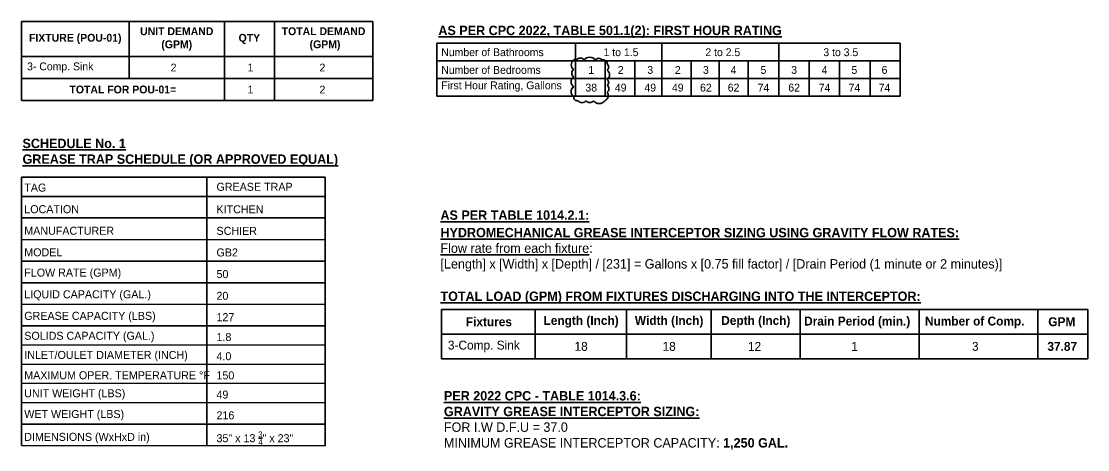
# Model space of a CAD drawing. Header units: inches. Extents: x 2025 to 34930, y -6955 to 4650.
# Drawn here: x 6709 to 7390, y -2578 to -2305 of the extents above; entities that cross this region are included whole.
import ezdxf

# ---------------------------------------------------------------- set-up
doc = ezdxf.new("R2010")
doc.units = ezdxf.units.IN
doc.header["$MEASUREMENT"] = 0
doc.layers.add('PDF-TEXT', color=7, linetype='Continuous', lineweight=35)
doc.styles.add('BOO', font='GOTHIC.TTF', dxfattribs={"height": 6})
doc.styles.add('Century Gothic_B', font='GOTHICB.TTF', dxfattribs={"height": 6.659722})
doc.styles.get("Standard").update_dxf_attribs({"font": 'arial.ttf'})

msp = doc.modelspace()

# ---------------------------------------------------------------- linework, layer by layer
at = {"layer": 'PDF-TEXT'}
for p, q in [((6709.45, -2305.07), (6933.81, -2305.07)), ((6709.45, -2305.07), (6709.45, -2355.57)), ((6778.28, -2305.07), (6778.28, -2341.55)), ((6839.06, -2305.07), (6839.06, -2355.57)), ((6871.02, -2305.07), (6871.02, -2355.57)), ((6933.81, -2305.07), (6933.81, -2355.57)), ((6974.68, -2318.88), (7270.73, -2318.88)), ((6974.68, -2318.88), (6974.68, -2352.79)), ((7063.35, -2318.88), (7063.35, -2352.79)), ((7118.37, -2318.88), (7118.37, -2352.79)), ((7193.1, -2318.88), (7193.1, -2352.79)), ((7270.73, -2318.88), (7270.73, -2352.79)), ((6709.45, -2327.53), (6933.81, -2327.53)), ((6974.68, -2330.23), (7270.73, -2330.23)), ((7082.27, -2330.23), (7082.27, -2352.79)), ((7101.19, -2330.23), (7101.19, -2352.79)), ((7137.24, -2330.23), (7137.24, -2352.79)), ((7155.07, -2330.23), (7155.07, -2352.79)), ((7173.63, -2330.23), (7173.63, -2352.79)), ((7212.62, -2330.23), (7212.62, -2352.79)), ((7231.83, -2330.23), (7231.83, -2352.79)), ((7251.48, -2330.23), (7251.48, -2352.79)), ((6709.45, -2341.55), (6933.81, -2341.55)), ((6974.68, -2341.51), (7270.73, -2341.51)), ((6709.45, -2355.57), (6933.81, -2355.57)), ((6974.68, -2352.79), (7270.73, -2352.79)), ((6709.45, -2404.38), (6709.45, -2575.63)), ((6709.45, -2404.38), (6903.42, -2404.5)), ((6827.88, -2404.45), (6827.88, -2575.94)), ((6903.42, -2404.45), (6903.41, -2575.78)), ((6709.45, -2416.71), (6903.42, -2416.84)), ((6709.45, -2430.46), (6903.42, -2430.46)), ((6709.45, -2444.22), (6903.42, -2444.35)), ((6709.45, -2457.97), (6903.41, -2457.97)), ((6709.45, -2471.73), (6903.41, -2471.85)), ((6709.45, -2485.48), (6903.41, -2485.6)), ((6977.76, -2488.82), (7390.37, -2488.82)), ((6977.76, -2488.82), (6977.76, -2520.25)), ((7037.5, -2488.82), (7037.5, -2520.25)), ((7095.96, -2488.82), (7095.96, -2520.25)), ((7150.02, -2488.82), (7150.02, -2520.25)), ((7206.67, -2488.82), (7206.67, -2520.25)), ((7282.76, -2488.82), (7282.76, -2520.25)), ((7358.45, -2488.82), (7358.45, -2520.25)), ((7390.37, -2488.82), (7390.37, -2520.25)), ((6709.44, -2499.22), (6903.41, -2499.35)), ((6977.76, -2504.53), (7390.37, -2504.53)), ((6709.45, -2511.44), (6903.41, -2511.57)), ((6709.45, -2523.67), (6903.41, -2523.8)), ((6977.76, -2520.25), (7390.37, -2520.25)), ((6709.43, -2535.89), (6903.41, -2536.03)), ((6709.42, -2548.12), (6903.41, -2548.25)), ((6709.44, -2561.87), (6903.41, -2562.01)), ((6709.44, -2575.63), (6903.41, -2575.76))]:
    msp.add_line(p, q, dxfattribs=at)
for centre, radius, start, end in [((7066.39, -2331.44), 2.96, 35, 145), ((7072.36, -2332.21), 4.32, 35, 145), ((7078.07, -2331.26), 2.66, 35, 145), ((7064.29, -2332.78), 3.72, 125, 235), ((7063.06, -2330.37), 1.1, 35, 145), ((7080.98, -2332.16), 2.53, 356.77546, 106.77546), ((7082.13, -2334.26), 2.39, 305, 55), ((7064.37, -2343.6), 3.86, 125, 235), ((7063.77, -2338.13), 2.82, 125, 235), ((7081.44, -2339.16), 3.6, 305, 55), ((7082.19, -2343.99), 2.29, 305, 55), ((7064.36, -2349.91), 3.85, 125, 235), ((7081.95, -2348.08), 2.71, 305, 55), ((7064.51, -2353.35), 2.37, 172.96227, 282.96227), ((7067.56, -2353.9), 3.07, 215, 325), ((7072.46, -2353.99), 2.91, 215, 325), ((7078.42, -2353.16), 4.37, 215, 325), ((7080.88, -2352.45), 3.4, 289.30254, 39.30254)]:
    msp.add_arc(centre, radius, start, end, dxfattribs=at)

# ---------------------------------------------------------------- texts
at = {"layer": 'PDF-TEXT', "char_height": 6, "attachment_point": 1, "line_spacing_factor": 1.116804, "style": 'BOO'}
for s, insert in [('{\\fCentury Gothic|b1|i0|c0|p34;\\LAS PER CPC 2022, TABLE 501.1(2): FIRST HOUR RATING}', (6975.73, -2307.84)), ('\\pxa0.41152,sm1;{\\fCentury Gothic|b1|i0|c0|p34;\\LSCHEDULE No. 1\\l\\P\\pa0.25,s*;\\LGREASE TRAP SCHEDULE (OR APPROVED EQUAL)}', (6710.19, -2379.91)), ('{\\fCentury Gothic|b1|i0|c0|p34;\\LAS PER TABLE 1014.2.1: \\PHYDROMECHANICAL GREASE INTERCEPTOR SIZING USING GRAVITY FLOW RATES:}', (6977.07, -2425.63))]:
    msp.add_mtext(s, dxfattribs=dict(at, insert=insert))
at = {"layer": 'PDF-TEXT'}
for s, insert, char_height, width, attachment_point in [('{\\fCentury Gothic|b1|i0|c0|p34;FIXTURE (POU-01)}', (6743.86, -2316.3), 5, 68.8345, 5), ('{\\fCentury Gothic|b1|i0|c0|p34;UNIT DEMAND (GPM)}', (6808.67, -2316.3), 5, 60.7752, 5), ('{\\fCentury Gothic|b1|i0|c0;QTY', (6855.04, -2316.3), 5, 31.9642, 5), ('{\\fCentury Gothic|b1|i0|c0|p34;TOTAL DEMAND\\P (GPM)}', (6902.42, -2316.3), 5, 62.7917, 5), ('{\\fCentury Gothic|b0|i0|c0|p34;Number of\\~Bathrooms}', (6977.59, -2327.32), 5, 118.5399, 7), ('{\\fCentury Gothic|b0|i0|c0;1 to 1.5', (7092.37, -2327.32), 5, 139.9997, 8), ('{\\fCentury Gothic|b0|i0|c0;2 to 2.5', (7157.37, -2327.32), 5, 117.7869, 8), ('{\\fCentury Gothic|b0|i0|c0;3 to 3.5', (7232.73, -2327.32), 5, 117.7869, 8), ('{\\fCentury Gothic|b0|i0|c0|p34;3- Comp. Sink}', (6713.09, -2334.54), 5, 87.9211, 4), ('{\\fCentury Gothic|b0|i0|c0|p34;2}', (6806.64, -2334.54), 5, 67.6939, 5), ('{\\fCentury Gothic|b0|i0|c0|p34;1}', (6855.76, -2334.54), 5, 34.8246, 5), ('{\\fCentury Gothic|b0|i0|c0|p34;2}', (6901.69, -2334.54), 5, 88.7639, 5), ('{\\fCentury Gothic|b0|i0|c0;Number of Bedrooms', (6977.59, -2338.61), 5, 118.5399, 7), ('{\\fCentury Gothic|b0|i0|c0;1', (7073.36, -2338.61), 5, 78.2019, 8), ('{\\fCentury Gothic|b0|i0|c0;2', (7092.16, -2338.61), 5, 25.0902, 8), ('{\\fCentury Gothic|b0|i0|c0|p34;3}', (7111.02, -2338.61), 5, 25.0902, 8), ('{\\fCentury Gothic|b0|i0|c0;2', (7128.63, -2338.61), 5, 25.0902, 8), ('{\\fCentury Gothic|b0|i0|c0;3', (7146.56, -2338.61), 5, 25.0902, 8), ('{\\fCentury Gothic|b0|i0|c0;4', (7164.23, -2338.61), 5, 25.0902, 8), ('{\\fCentury Gothic|b0|i0|c0;5', (7183.32, -2338.61), 5, 25.0902, 8), ('{\\fCentury Gothic|b0|i0|c0|p34;3}', (7202.92, -2338.61), 5, 25.0902, 8), ('{\\fCentury Gothic|b0|i0|c0;4', (7222.33, -2338.61), 5, 25.0902, 8), ('{\\fCentury Gothic|b0|i0|c0;5', (7241.4, -2338.61), 5, 25.0902, 8), ('{\\fCentury Gothic|b0|i0|c0;6', (7260.63, -2338.61), 5, 25.0902, 8), ('{\\fCentury Gothic|b1|i0|c0|p34;TOTAL FOR POU-01=}', (6774.25, -2348.56), 5, 129.6098, 5), ('{\\fCentury Gothic|b0|i0|c0|p34;1}', (6855.76, -2348.56), 5, 34.8246, 5), ('{\\fCentury Gothic|b0|i0|c0|p34;2}', (6901.69, -2348.56), 5, 60.7647, 5), ('{\\fCentury Gothic|b0|i0|c0|p34;First Hour Rating,\\~Gallons}', (6977.59, -2349.89), 5, 118.5399, 7), ('{\\fCentury Gothic|b0|i0|c0;38', (7073.36, -2349.89), 5, 78.2019, 8), ('{\\fCentury Gothic|b0|i0|c0;49', (7092.16, -2349.89), 5, 25.0902, 8), ('{\\fCentury Gothic|b0|i0|c0;49', (7111.02, -2349.89), 5, 25.0902, 8), ('{\\fCentury Gothic|b0|i0|c0;49', (7128.63, -2349.89), 5, 25.0902, 8), ('{\\fCentury Gothic|b0|i0|c0;62', (7146.56, -2349.89), 5, 25.0902, 8), ('{\\fCentury Gothic|b0|i0|c0;62', (7164.23, -2349.89), 5, 25.0902, 8), ('{\\fCentury Gothic|b0|i0|c0;74', (7183.32, -2349.89), 5, 25.0902, 8), ('{\\fCentury Gothic|b0|i0|c0;62', (7202.92, -2349.89), 5, 25.0902, 8), ('{\\fCentury Gothic|b0|i0|c0;74', (7222.33, -2349.89), 5, 25.0902, 8), ('{\\fCentury Gothic|b0|i0|c0;74', (7241.4, -2349.89), 5, 25.0902, 8), ('{\\fCentury Gothic|b0|i0|c0;74', (7260.63, -2349.89), 5, 25.0902, 8), ('{\\fCentury Gothic|b0|i0|c0|p34;\\LFlow rate from each fixture\\l:\\P[Length] x [Width] x [Depth] / [231] = Gallons x [0.75 fill factor] / [Drain\\~Period (1 minute or 2 minutes)]}', (6977.07, -2455.61), 6, 404.0016, 4), ('{\\fCentury Gothic|b1|i0|c0|p34;\\LTOTAL LOAD (GPM) FROM FIXTURES DISCHARGING INTO THE INTERCEPTOR:}', (6977.07, -2485.2), 6, 301.3685, 7), ('{\\fCentury Gothic|b1|i0|c0|p34;Fixtures}', (6993.26, -2496.67), 5.6663, 91.907, 4), ('{\\fCentury Gothic|b1|i0|c0;Length (Inch)', (7066.89, -2496.67), 5.6663, 93.7957, 5), ('{\\fCentury Gothic|b1|i0|c0;Width (Inch)', (7123.1, -2496.67), 5.6663, 121.1827, 5), ('{\\fCentury Gothic|b1|i0|c0;Depth (Inch)', (7178.45, -2496.67), 5.6663, 130.6265, 5), ('{\\fCentury Gothic|b1|i0|c0|p34;Drain Period (min.)}', (7209.3, -2497.06), 5.6663, 104.9577, 4), ('{\\fCentury Gothic|b1|i0|c0|p34;Number of Comp.}', (7286.46, -2497.06), 5.6663, 104.9577, 4), ('{\\fCentury Gothic|b1|i0|c0;GPM', (7373.85, -2496.67), 5.6663, 144.7922, 5), ('{\\fCentury Gothic|b0|i0|c0|p34;3-Comp. Sink}', (6981.84, -2512.39), 5.6663, 91.907, 4), ('{\\fCentury Gothic|b0|i0|c0|p34;18}', (7066.89, -2512.39), 5.6663, 93.7957, 5), ('{\\fCentury Gothic|b0|i0|c0|p34;18}', (7123.1, -2512.39), 5.6663, 121.1827, 5), ('{\\fCentury Gothic|b0|i0|c0|p34;12}', (7177.64, -2512.39), 5.6663, 130.6265, 5), ('{\\fCentury Gothic|b0|i0|c0|p34;1}', (7241.46, -2512.39), 5.6663, 63.5756, 5), ('{\\fCentury Gothic|b0|i0|c0|p34;3}', (7318.62, -2512.39), 5.6663, 63.5756, 5), ('{\\fCentury Gothic|b1|i0|c0|p34;37.87}', (7364.64, -2512.39), 5.6663, 20.0846, 4)]:
    msp.add_mtext(s, dxfattribs=dict(at, insert=insert, char_height=char_height, width=width, attachment_point=attachment_point))
at = {"layer": 'PDF-TEXT', "style": 'Century Gothic_B'}
for s, insert, char_height, width, attachment_point in [('{\\fCentury Gothic|b0|i0|c0|p34;TAG}', (6711.31, -2411.13), 5.1094, 66.8783, 4), ('{\\fCentury Gothic|b0|i0|c0|p34;GREASE TRAP}', (6834.06, -2410.62), 5.1094, 57.9071, 4), ('{\\fCentury Gothic|b0|i0|c0|p34;LOCATION}', (6711.31, -2424.89), 5.1094, 66.8783, 4), ('{\\fCentury Gothic|b0|i0|c0|p34;KITCHEN}', (6834.06, -2424.96), 5.1094, 109.1531, 4), ('{\\fCentury Gothic|b0|i0|c0|p34;MANUFACTURER}', (6711.31, -2438.64), 5.1094, 66.8783, 4), ('{\\fCentury Gothic|b0|i0|c0|p34;SCHIER}', (6834.06, -2438.72), 5.1094, 54.2732, 4), ('{\\fCentury Gothic|b0|i0|c0|p34;MODEL}', (6711.31, -2452.4), 5.1094, 66.8783, 4), ('{\\fCentury Gothic|b0|i0|c0|p34;GB2}', (6834.06, -2452.47), 5.1094, 54.2732, 4), ('{\\fCentury Gothic|b0|i0|c0|p34;FLOW RATE (GPM)}', (6711.31, -2466.07), 5.1094, 88.1279, 4), ('{\\fCentury Gothic|b0|i0|c0|p34;50}', (6834.06, -2466.3), 5.1094, 54.2732, 4), ('{\\fCentury Gothic|b0|i0|c0|p34;LIQUID CAPACITY (GAL.)}', (6711.31, -2479.9), 5.1094, 88.1279, 4), ('{\\fCentury Gothic|b0|i0|c0|p34;20}', (6834.06, -2480.13), 5.1094, 54.2732, 4), ('{\\fCentury Gothic|b0|i0|c0|p34;GREASE CAPACITY (LBS)}', (6711.3, -2493.65), 5.1094, 114.0927, 4), ('\\pxt8;{\\fCentury Gothic|b0|i0|c0|p34;127}', (6834.05, -2493.72), 5.1094, 54.2732, 4), ('{\\fCentury Gothic|b0|i0|c0|p34;SOLIDS CAPACITY (GAL.)}', (6711.31, -2506.35), 5.1094, 114.0927, 4), ('\\pxt8;{\\fCentury Gothic|b0|i0|c0|p34;1.8}', (6834.06, -2506.43), 5.1094, 54.2732, 4), ('{\\fCentury Gothic|b0|i0|c0|p34;INLET/OULET DIAMETER (INCH)}', (6711.31, -2518.58), 5.1094, 114.0927, 4), ('\\pxt8;{\\fCentury Gothic|b0|i0|c0|p34;4.0}', (6834.06, -2518.65), 5.1094, 54.2732, 4), ('{\\fCentury Gothic|b0|i0|c0|p34;MAXIMUM OPER. TEMPERATURE %%DF}', (6711.29, -2530.8), 5.1094, 133.4807, 4), ('\\pxt8;{\\fCentury Gothic|b0|i0|c0|p34;150}', (6834.04, -2530.88), 5.1094, 54.2732, 4), ('{\\fCentury Gothic|b0|i0|c0|p34;UNIT WEIGHT (LBS)}', (6711.28, -2543.03), 5.1094, 114.0927, 4), ('\\pxt8;{\\fCentury Gothic|b0|i0|c0|p34;49}', (6834.03, -2543.1), 5.1094, 54.2732, 4), ('{\\H0.90094x;\\LPER 2022 CPC - TABLE 1014.3.6:\\PGRAVITY GREASE INTERCEPTOR SIZING:\\H1.10995x;\\P\\fCentury Gothic|b0|i0|c0|p34;\\H0.90094x;\\lFOR I.W D.F.U = 37.0\\PMINIMUM GREASE INTERCEPTOR CAPACITY: \\fCentury Gothic|b1|i0|c0|p34;1,250 GAL.}', (6979.28, -2540.85), 6.6597, 242.5375, 1), ('{\\fCentury Gothic|b0|i0|c0|p34;WET WEIGHT (LBS)}', (6711.3, -2556.26), 5.1094, 112.2362, 4), ('{\\fCentury Gothic|b0|i0|c0|p34;216}', (6834.05, -2556.34), 5.1094, 54.2732, 4), ('\\A1;\\pxt2;{\\fCentury Gothic|b0|i0|c0|p34;35" x 13 \\H0.7x;\\S3/4;\\H1.42857x;" x 23"}', (6834.05, -2570.91), 5.1094, 54.2732, 4), ('{\\fCentury Gothic|b0|i0|c0|p34;DIMENSIONS (WxHxD in)}', (6711.3, -2570.83), 5.1094, 118.7504, 4)]:
    msp.add_mtext(s, dxfattribs=dict(at, insert=insert, char_height=char_height, width=width, attachment_point=attachment_point))

doc.saveas('drawing.dxf')
